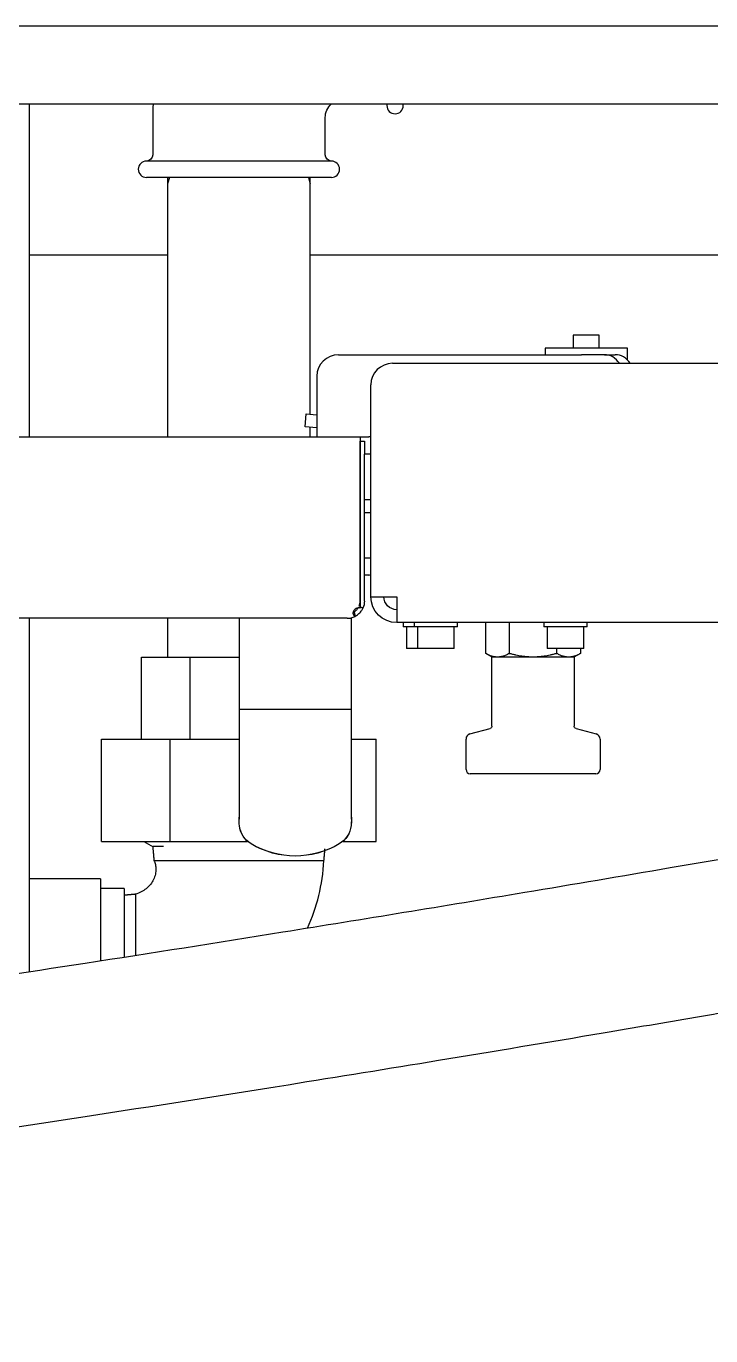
# Model space of a CAD drawing. Header units: millimetres. Extents: x 10462777 to 22643323, y 453826 to 1389191.
# Drawn here: x 11268356.9 to 11268510.2, y 583862 to 584155.4 of the extents above; entities that cross this region are included whole.
import ezdxf

# ---------------------------------------------------------------- set-up
doc = ezdxf.new("R2010")
doc.units = ezdxf.units.MM
doc.header["$LTSCALE"] = 200
doc.header["$MEASUREMENT"] = 0
doc.linetypes.add('CENTER', pattern=[2, 1.25, -0.25, 0.25, -0.25])
doc.linetypes.add('PHANTOM', pattern=[2.5, 1.25, -0.25, 0.25, -0.25, 0.25, -0.25])
doc.layers.add('1', color=1, linetype='CENTER')
doc.layers.add('11', color=6, linetype='PHANTOM')

msp = doc.modelspace()

# ---------------------------------------------------------------- linework, layer by layer
at = {"layer": '1', "color": 252, "linetype": 'Continuous'}
for p, q in [((11268677.1121, 584155.3855), (11268251.48572, 584155.3855)), ((11268250.57394, 584137.95429), (11268524.28182, 584137.95429)), ((11268357.53985, 584137.95156), (11268357.53985, 584063.3841)), ((11268388.94102, 584121.48999), (11268388.52868, 584120.0616)), ((11268388.52868, 584121.48996), (11268388.52868, 584063.38652)), ((11268420.07356, 584121.48999), (11268420.4859, 584120.0616)), ((11268420.4859, 584068.44626), (11268420.4859, 584121.48996)), ((11268388.54154, 584104.06029), (11268357.54969, 584104.06029)), ((11268540.80409, 584104.06029), (11268420.49937, 584104.06029)), ((11268426.78955, 584081.78704), (11268478.75418, 584081.78704)), ((11268438.88551, 584079.85024), (11268552.87328, 584079.85024)), ((11268478.75418, 584081.78704), (11268481.17518, 584081.78704)), ((11268486.34153, 584081.78704), (11268481.17518, 584081.78704)), ((11268486.34153, 584081.78704), (11268488.76254, 584081.78704)), ((11268421.94754, 584076.94504), (11268421.94754, 584063.38743)), ((11268434.04351, 584027.5566), (11268434.04351, 584075.00824)), ((11268419.31957, 584065.63291), (11268419.57278, 584068.52706)), ((11268419.57278, 584068.52706), (11268421.94748, 584068.3193)), ((11268421.94749, 584065.403), (11268419.31957, 584065.63291)), ((11268420.4859, 584063.38652), (11268420.4859, 584065.52926)), ((11267746.00576, 584063.38743), (11268431.62961, 584063.38743)), ((11268431.62961, 584063.38743), (11268431.62961, 584059.51383)), ((11268431.63155, 584062.41903), (11268432.59995, 584062.41903)), ((11268431.63155, 584059.51383), (11268431.63155, 584062.41903)), ((11268432.59995, 584062.41903), (11268432.59995, 584059.51383)), ((11268431.62961, 584059.51383), (11268431.62961, 584026.5882)), ((11268431.63155, 584026.5882), (11268431.63155, 584059.51383)), ((11268432.59995, 584026.5882), (11268432.59995, 584059.51383)), ((11268431.6296, 584026.58625), (11268431.63155, 584026.5882)), ((11268431.62961, 584026.5882), (11268431.62961, 584024.99456)), ((11268431.63155, 584025.27685), (11268431.63155, 584026.5882)), ((11268434.04351, 584027.5566), (11268439.85392, 584027.5566)), ((11268439.85392, 584027.5566), (11268439.85392, 584021.7462)), ((11268428.72635, 584022.7146), (11267748.90903, 584022.7146)), ((11268357.53985, 584022.71702), (11268357.53985, 583943.49155)), ((11268388.52868, 584022.71566), (11268388.52868, 584014.00066)), ((11268514.5019, 584021.7462), (11268439.85392, 584021.7462)), ((11268459.75455, 584014.83765), (11268459.75455, 584021.7462)), ((11268459.75455, 584021.7462), (11268459.7546, 584021.7462)), ((11268459.7546, 584014.83765), (11268459.7546, 584021.7462)), ((11268465.02794, 584021.7462), (11268465.02794, 584014.83765)), ((11268465.02794, 584021.7462), (11268465.0852, 584021.7462)), ((11268465.0852, 584014.83765), (11268465.0852, 584021.7462)), ((11268480.96248, 584021.7462), (11268480.96253, 584021.7462)), ((11268461.20715, 584013.99899), (11268459.75455, 584014.83765)), ((11268459.75455, 584014.83765), (11268459.7546, 584014.83765)), ((11268465.02794, 584014.83765), (11268465.0852, 584014.83765)), ((11268475.63188, 584015.93589), (11268475.63188, 584014.83765)), ((11268475.63188, 584014.83765), (11268475.68914, 584014.83765)), ((11268475.68914, 584014.83765), (11268475.68914, 584015.93589)), ((11268480.96253, 584014.83765), (11268479.50993, 584013.99899)), ((11268480.96248, 584015.93589), (11268480.96248, 584014.83765)), ((11268480.96248, 584014.83765), (11268480.96253, 584014.83765)), ((11268480.96253, 584015.93589), (11268480.96253, 584014.83765)), ((11268461.16357, 583998.57182), (11268461.16357, 584013.99899)), ((11268479.5535, 584013.99899), (11268461.16357, 584013.99899)), ((11268479.5535, 584013.99899), (11268479.5535, 583998.57182)), ((11268456.20964, 583996.79857), (11268460.73292, 583998.01058)), ((11268479.98416, 583998.01058), (11268484.50744, 583996.79857)), ((11268455.34833, 583988.82057), (11268455.34833, 583995.67608)), ((11268485.36875, 583995.67608), (11268485.36875, 583988.82057)), ((11268470.35854, 583987.85217), (11268456.31673, 583987.85217)), ((11268484.40035, 583987.85217), (11268470.35854, 583987.85217)), ((11268378.79004, 583962.18955), (11268378.79004, 583946.80426))]:
    msp.add_line(p, q, dxfattribs=at)
at = {"layer": '1', "color": 60, "linetype": 'Continuous'}
for p, q in [((11268382.70214, 583995.66394), (11268382.70214, 584013.99899)), ((11268382.70214, 584013.99899), (11268393.60471, 584013.99899)), ((11268393.60471, 583995.66394), (11268393.60471, 584013.99899)), ((11268393.60471, 584013.99899), (11268404.51615, 584013.99899)), ((11268373.75643, 583972.74512), (11268373.75643, 583995.66394)), ((11268373.75643, 583995.66394), (11268389.13186, 583995.66394)), ((11268389.13186, 583995.66394), (11268404.52555, 583995.66394)), ((11268389.13186, 583972.74512), (11268389.13186, 583995.66394)), ((11268429.68503, 583995.66394), (11268435.25814, 583995.66394)), ((11268435.25814, 583972.74512), (11268435.25814, 583995.66394)), ((11268373.75643, 583972.74512), (11268389.13186, 583972.74512)), ((11268383.20247, 583972.74512), (11268385.27156, 583971.55053)), ((11268389.13186, 583972.74512), (11268406.44796, 583972.74512)), ((11268427.76262, 583972.74512), (11268435.25814, 583972.74512)), ((11268385.47839, 583968.42605), (11268423.53614, 583968.42605)), ((11268381.32377, 583960.89124), (11268381.32377, 583947.19648))]:
    msp.add_line(p, q, dxfattribs=at)
at = {"layer": '1', "color": 252, "linetype": 'Continuous'}
for centre, radius, start, end in [((11268426.78955, 584076.94504), 4.842, 90, 180), ((11268438.88551, 584075.00824), 4.842, 90, 180), ((11268428.72635, 584026.5882), 3.8736, 270, 297.7806902), ((11268456.51041, 583995.67608), 1.16208, 105, 180), ((11268484.20667, 583995.67608), 1.16208, 0, 75), ((11268456.31673, 583988.82057), 0.9684, 180, 270), ((11268484.40035, 583988.82057), 0.9684, 270, 0)]:
    msp.add_arc(centre, radius, start, end, dxfattribs=at)
at = {"layer": '1', "color": 252, "linetype": 'Continuous', "extrusion": (0, 0, -1)}
for centre, radius, start, end in [((-11268428.72635, 584026.5882), 3.8736, 180, 204.293457), ((-11268439.85392, 584027.5566), 5.8104, 270, 0), ((-11268439.85392, 584027.5566), 2.9052, 270, 0), ((-11268460.58253, 583998.57182), 0.58104, 180, 255), ((-11268480.13454, 583998.57182), 0.58104, 285, 0)]:
    msp.add_arc(centre, radius, start, end, dxfattribs=at)
at = {"layer": '1', "color": 252, "linetype": 'Continuous'}
for centre, major_axis, ratio, start_param, end_param in [((11268486.34153, 584076.94504), (0, -4.842), 0.866025404, 2.214308188, 3.141592654), ((11268488.76254, 584076.94504), (0, 4.842), 0.866025404, 5.355900842, 6.283185307), ((11268428.72635, 584026.5882), (2.9052, 0), 0.999999999, 5.876568083, 6.283185307), ((11268428.72635, 584026.5882), (0, 3.8736), 0.999333333, 3.141592654, 3.626457166)]:
    msp.add_ellipse(centre, major_axis=major_axis, ratio=ratio, start_param=start_param, end_param=end_param, dxfattribs=at)
for points, knots in [([(11268431.62961, 584024.99456), (11268431.55588, 584025.0229), (11268431.48, 584025.0434), (11268431.32345, 584025.06643), (11268431.2427, 584025.06846), (11268431.00734, 584025.0454), (11268430.85498, 584024.9915), (11268430.58543, 584024.83699), (11268430.47032, 584024.73984), (11268430.27453, 584024.5234), (11268430.19659, 584024.4067), (11268430.08174, 584024.16865), (11268430.04609, 584024.05047), (11268430.02153, 584023.8187), (11268430.03382, 584023.71146), (11268430.14022, 584023.41376), (11268430.2991, 584023.26148), (11268430.53059, 584023.16108)], [0, 0, 0, 0, 0.0625, 0.0625, 0.125, 0.125, 0.25, 0.25, 0.375, 0.375, 0.5, 0.5, 0.625, 0.625, 0.75, 0.75, 1, 1, 1, 1]), ([(11268430.27859, 584024.1331), (11268430.32094, 584023.97129), (11268430.36322, 584023.80944), (11268430.42626, 584023.56628), (11268430.44724, 584023.48508), (11268430.48901, 584023.32295), (11268430.50981, 584023.24202), (11268430.53059, 584023.16108)], [0, 0, 0, 0, 0.499971527, 0.499971527, 0.750483743, 0.750483743, 1, 1, 1, 1]), ([(11268430.27962, 584024.1331), (11268430.35094, 584024.17822), (11268430.42792, 584024.23121), (11268430.59011, 584024.35725), (11268430.67283, 584024.42864), (11268430.83188, 584024.5834), (11268430.90704, 584024.66574), (11268431.04046, 584024.82861), (11268431.09899, 584024.90929), (11268431.16424, 584025.00779), (11268431.17924, 584025.0312), (11268431.1934, 584025.05396)], [0, 0, 0, 0, 0.23139501, 0.23139501, 0.462790021, 0.462790021, 0.694185031, 0.694185031, 0.925580042, 0.925580042, 1, 1, 1, 1]), ([(11268430.27962, 584024.1331), (11268430.31569, 584023.99539), (11268430.35172, 584023.85767), (11268430.41177, 584023.62662), (11268430.43591, 584023.53337), (11268430.48398, 584023.3471), (11268430.5079, 584023.2541), (11268430.53179, 584023.16108)], [0, 0, 0, 0, 0.425488432, 0.425488432, 0.713241966, 0.713241966, 1, 1, 1, 1]), ([(11268430.53179, 584023.16108), (11268430.62674, 584023.2111), (11268430.73773, 584023.27489), (11268430.96766, 584023.42589), (11268431.08895, 584023.51471), (11268431.32439, 584023.71097), (11268431.44193, 584023.82145), (11268431.65649, 584024.04978), (11268431.75673, 584024.17095), (11268431.93099, 584024.40723), (11268432.00731, 584024.52532), (11268432.13243, 584024.73922), (11268432.18298, 584024.83787), (11268432.25622, 584024.99071), (11268432.27935, 584025.04507), (11268432.29037, 584025.07074), (11268432.28765, 584025.06391), (11268432.27832, 584025.04258)], [0, 0, 0, 0, 0.130806155, 0.130806155, 0.26161231, 0.26161231, 0.392418465, 0.392418465, 0.52322462, 0.52322462, 0.654030775, 0.654030775, 0.78483693, 0.78483693, 0.915643085, 0.915643085, 1, 1, 1, 1]), ([(11268545.05867, 583974.42411), (11268540.0694, 583973.54431), (11268530.19664, 583971.81171), (11268515.54248, 583969.26424), (11268495.01638, 583965.73007), (11268461.3226, 583960.0207), (11268417.64944, 583952.85028), (11268371.29772, 583945.53875), (11268321.58065, 583937.99219), (11268268.37619, 583930.33451), (11268211.43761, 583922.71127), (11268161.81326, 583916.57019), (11268119.09652, 583911.7199), (11268084.69893, 583908.13645), (11268052.13935, 583905.01775), (11268017.20572, 583902.01199), (11267976.94453, 583899.10926), (11267937.57189, 583897.01074), (11267900.24903, 583895.89258), (11267866.37264, 583895.87898), (11267840.56715, 583897.0727), (11267824.08503, 583898.92538), (11267815.85691, 583900.3203), (11267811.57603, 583901.30073), (11267810.58202, 583901.34176), (11267810.46628, 583901.21991)], [0, 0, 0, 0, 0.018818369, 0.037232989, 0.05525037, 0.096189622, 0.164193751, 0.219728335, 0.270717515, 0.351418996, 0.420197567, 0.485652098, 0.539286844, 0.582594895, 0.617074487, 0.664369318, 0.717783328, 0.774894048, 0.821872953, 0.87242318, 0.923194305, 0.94711395, 0.967888422, 0.985924965, 1, 1, 1, 1]), ([(11268262.5812, 583962.18955), (11268246.81637, 583962.19365), (11268217.49982, 583962.01799), (11268176.63746, 583961.31103), (11268141.72485, 583960.33427), (11268111.06617, 583959.18015), (11268082.89079, 583957.85826), (11268047.07581, 583955.83524), (11268003.48621, 583952.71996), (11267952.86313, 583947.91755), (11267912.43141, 583942.90062), (11267881.27826, 583938.11355), (11267856.63663, 583933.69854), (11267832.82098, 583928.45797), (11267812.77664, 583922.68328), (11267799.06368, 583917.33155), (11267790.25827, 583912.19904), (11267784.28192, 583907.05789), (11267779.26702, 583898.61806), (11267778.9382, 583889.45057), (11267782.00867, 583881.92479), (11267785.98953, 583877.09692), (11267792.62748, 583872.44085), (11267802.70771, 583868.62811), (11267816.00169, 583865.80754), (11267837.79437, 583863.20639), (11267869.24825, 583861.86342), (11267909.88459, 583862.13637), (11267952.27293, 583863.73013), (11267995.94284, 583866.40388), (11268038.17534, 583869.72817), (11268079.75991, 583873.54955), (11268119.4749, 583877.66245), (11268157.94284, 583882.01907), (11268193.04787, 583886.26696), (11268227.19061, 583890.63477), (11268261.91334, 583895.29124), (11268296.34357, 583900.11484), (11268332.84931, 583905.4341), (11268372.15942, 583911.37601), (11268411.58567, 583917.56997), (11268450.25943, 583923.84649), (11268480.67489, 583928.91709), (11268507.05682, 583933.40558), (11268528.67932, 583937.13747), (11268543.41307, 583939.71687), (11268550.9443, 583941.04501)], [0, 0, 0, 0, 0.033427425, 0.062206321, 0.086770745, 0.10772614, 0.12763693, 0.147114773, 0.184788964, 0.222216764, 0.259075824, 0.277042579, 0.296552041, 0.320235948, 0.339827164, 0.356620565, 0.369275518, 0.378682738, 0.388589806, 0.398359935, 0.404113867, 0.411494634, 0.422501482, 0.435349429, 0.450055066, 0.467221699, 0.501999322, 0.532654364, 0.566064496, 0.600666184, 0.631342594, 0.659909605, 0.692107902, 0.718005957, 0.743437755, 0.768085622, 0.791730564, 0.818294323, 0.842223105, 0.870277743, 0.902836432, 0.927000342, 0.953451212, 0.968268833, 0.983777394, 1, 1, 1, 1])]:
    msp.add_open_spline(points, degree=3, knots=knots, dxfattribs=at)
for points, degree in [([(11268430.13058, 584024.26174), (11268430.17054, 584024.21318), (11268430.22081, 584024.17008), (11268430.27859, 584024.1331)], 3), ([(11268432.25694, 584024.99456), (11268431.63155, 584025.27685)], 1), ([(11268378.79004, 583962.18955), (11268377.03238, 583962.18955), (11268375.27472, 583962.18955), (11268373.51706, 583962.18955)], 3)]:
    msp.add_open_spline(points, degree=degree, dxfattribs=at)
for points in [[(11268465.02794, 584014.83765), (11268462.39127, 584013.3236), (11268459.7546, 584014.83765)], [(11268475.63188, 584014.83765), (11268470.35854, 584013.3236), (11268465.0852, 584014.83765)], [(11268480.96248, 584014.83765), (11268478.32581, 584013.3236), (11268475.68914, 584014.83765)]]:
    msp.add_rational_spline(points, [1, 1.15263157895, 1], degree=2, dxfattribs=at)
at = {"layer": '1', "color": 60, "linetype": 'Continuous'}
for points, degree in [([(11268385.18769, 583971.59895), (11268385.33304, 583970.0125), (11268385.47839, 583968.42605)], 2), ([(11268423.53619, 583968.42605), (11268423.65642, 583969.7384), (11268423.77666, 583971.05074)], 2), ([(11268419.85445, 583953.27424), (11268421.99916, 583957.98481), (11268423.21545, 583963.00995), (11268423.53619, 583968.42605)], 3), ([(11268381.32377, 583960.89124), (11268380.05684, 583960.77517), (11268378.7899, 583960.65909)], 2)]:
    msp.add_open_spline(points, degree=degree, dxfattribs=at)
for points, knots in [([(11268387.5904, 583971.59895), (11268387.50672, 583971.59895), (11268387.11774, 583971.59895), (11268386.24451, 583971.59895), (11268385.56083, 583971.59895), (11268385.23825, 583971.59895), (11268385.18751, 583971.59895), (11268385.18769, 583971.59895), (11268385.1877, 583971.59895)], [0, 0, 0, 0, 0.050264219, 0.23994338, 0.619301703, 0.808980865, 0.998660027, 1, 1, 1, 1]), ([(11268385.47839, 583968.42605), (11268385.60907, 583968.13834), (11268385.82093, 583967.5212), (11268385.95134, 583966.48734), (11268385.83218, 583965.3525), (11268385.42401, 583964.18303), (11268384.721, 583963.06721), (11268383.42585, 583961.78854), (11268382.23011, 583961.16233), (11268381.32377, 583960.89124)], [0, 0, 0, 0, 0.096083531, 0.201997647, 0.318112969, 0.445231032, 0.580702853, 0.721870389, 1, 1, 1, 1])]:
    msp.add_open_spline(points, degree=3, knots=knots, dxfattribs=at)
at = {"layer": '11', "color": 60, "linetype": 'Continuous'}
for p, q in [((11268437.62659, 584137.95427), (11268437.62659, 584137.59182)), ((11268441.30652, 584137.59182), (11268441.30652, 584137.95465)), ((11268385.18827, 584134.90383), (11268385.18827, 584126.55127)), ((11268423.8263, 584126.55127), (11268423.8263, 584134.90383)), ((11268404.50729, 584125.1714), (11268383.8084, 584125.1714)), ((11268425.20618, 584125.1714), (11268404.50729, 584125.1714)), ((11268425.20618, 584121.49147), (11268383.8084, 584121.49147)), ((11268479.37175, 584086.14485), (11268479.37175, 584083.23965)), ((11268480.33838, 584086.14485), (11268479.37175, 584086.14485)), ((11268485.18216, 584086.14485), (11268480.33838, 584086.14485)), ((11268485.18216, 584083.23965), (11268485.18216, 584086.14485)), ((11268473.07715, 584083.23965), (11268473.07715, 584081.78697)), ((11268476.13814, 584083.23965), (11268473.07715, 584083.23965)), ((11268491.47676, 584083.23965), (11268476.13814, 584083.23965)), ((11268491.47676, 584080.63584), (11268491.47676, 584083.23965)), ((11268441.30652, 584021.7462), (11268441.30652, 584020.7778)), ((11268443.72724, 584020.7778), (11268441.30652, 584020.7778)), ((11268442.03282, 584020.7778), (11268442.03282, 584015.93579)), ((11268443.72752, 584021.7462), (11268443.72752, 584020.7778)), ((11268453.41153, 584020.7778), (11268443.72752, 584020.7778)), ((11268444.45382, 584020.7778), (11268444.45382, 584015.93579)), ((11268452.68523, 584015.93579), (11268452.68523, 584020.7778)), ((11268453.41153, 584020.7778), (11268453.41153, 584021.7462)), ((11268472.77954, 584021.7462), (11268472.77954, 584020.7778)), ((11268482.46355, 584020.7778), (11268472.77954, 584020.7778)), ((11268473.50584, 584020.7778), (11268473.50584, 584015.93579)), ((11268481.73725, 584015.93579), (11268481.73725, 584020.7778)), ((11268482.46355, 584020.7778), (11268482.46355, 584021.7462)), ((11268444.45384, 584015.93579), (11268442.03282, 584015.93579)), ((11268452.68523, 584015.93579), (11268444.45382, 584015.93579)), ((11268481.73725, 584015.93579), (11268473.50584, 584015.93579)), ((11268373.51846, 583964.36845), (11268357.53929, 583964.36845)), ((11268373.51846, 583964.36845), (11268373.51846, 583945.96152))]:
    msp.add_line(p, q, dxfattribs=at)
at = {"layer": '11', "color": 252, "linetype": 'Continuous'}
for p, q in [((11268431.62949, 584063.38743), (11268433.56835, 584063.38743)), ((11268431.62961, 584059.51383), (11268431.63152, 584059.51383)), ((11268434.04352, 584059.51383), (11268432.59995, 584059.51383)), ((11268432.59995, 584049.34562), (11268434.04349, 584049.34562)), ((11268432.59995, 584046.44042), (11268434.04349, 584046.44042)), ((11268431.62961, 584036.27221), (11268431.63152, 584036.27221)), ((11268432.59995, 584036.27221), (11268434.04352, 584036.27221)), ((11268431.63122, 584032.39861), (11268431.62949, 584032.39861)), ((11268433.56835, 584032.39861), (11268432.5995, 584032.39861))]:
    msp.add_line(p, q, dxfattribs=at)
at = {"layer": '11', "color": 95, "linetype": 'Continuous'}
for p, q in [((11268404.51633, 584022.7146), (11268404.51633, 584002.37818)), ((11268428.72636, 584022.7146), (11268429.61509, 584022.7146)), ((11268429.69475, 584022.7146), (11268429.61509, 584022.7146)), ((11268429.69475, 584002.37818), (11268429.69475, 584022.7146)), ((11268404.51633, 584002.37818), (11268404.59599, 584002.37818)), ((11268404.52601, 584002.37818), (11268404.52601, 583977.68396)), ((11268404.59599, 584002.37818), (11268407.23593, 584002.37818)), ((11268407.23593, 584002.37818), (11268426.97515, 584002.37818)), ((11268426.97515, 584002.37818), (11268429.61509, 584002.37818)), ((11268429.69475, 584002.37818), (11268429.61509, 584002.37818)), ((11268429.68506, 583977.68396), (11268429.68506, 584002.37818))]:
    msp.add_line(p, q, dxfattribs=at)
at = {"layer": '11', "color": 60, "linetype": 'Continuous'}
for centre, radius, start, end in [((11268427.89417, 584134.90383), 42.70589, 175.9035948, 180), ((11268439.46655, 584137.59182), 1.83996, 180, 0), ((11268383.8084, 584123.33144), 1.83996, 90, 270), ((11268425.20618, 584123.33144), 1.83996, 270, 90)]:
    msp.add_arc(centre, radius, start, end, dxfattribs=at)
at = {"layer": '11', "color": 60, "linetype": 'Continuous', "extrusion": (0, 0, -1)}
for centre, radius, start, end in [((-11268427.89417, 584134.90383), 4.06786, 0, 48.5802902), ((-11268436.24672, 584137.59182), 1.37987, 164.7703162, 180), ((-11268383.8084, 584126.55127), 1.37987, 180, 270), ((-11268425.20618, 584126.55127), 1.37987, 270, 0)]:
    msp.add_arc(centre, radius, start, end, dxfattribs=at)
at = {"layer": '11', "color": 252, "linetype": 'Continuous'}
for centre, start, end in [((11268433.56835, 584062.41903), 60.6147136, 90), ((11268433.56835, 584033.36701), 270, 299.3852864)]:
    msp.add_arc(centre, 0.9684, start, end, dxfattribs=at)
at = {"layer": '11', "color": 95, "linetype": 'Continuous', "extrusion": (0, 0, -1)}
for centre, radius, start, end in [((-11268417.10554, 583977.68396), 12.58921, 0, 2.2474931), ((-11268417.10554, 583977.68396), 12.58921, 353.5512169, 0), ((-11268417.10554, 583977.68396), 12.57953, 353.5674912, 0.0000121), ((-11268417.10554, 583977.68396), 12.57953, 179.9999868, 186.4325077), ((-11268417.10554, 583977.68396), 12.58921, 180, 186.4487831), ((-11268417.10554, 583977.68396), 12.58921, 177.7525069, 180), ((-11268410.04887, 583976.88635), 5.4876, 300.8370387, 353.5512169), ((-11268410.05826, 583976.88944), 5.4876, 300.7765407, 353.5674899), ((-11268424.15281, 583976.88944), 5.4876, 186.4325077, 239.2234593), ((-11268424.16221, 583976.88635), 5.4876, 186.4487831, 239.1629613), ((-11268417.10554, 583988.70664), 19.25409, 239.1629613, 300.8370387), ((-11268417.10554, 583988.72236), 19.26012, 239.2234593, 300.7765407)]:
    msp.add_arc(centre, radius, start, end, dxfattribs=at)

doc.saveas('drawing.dxf')
